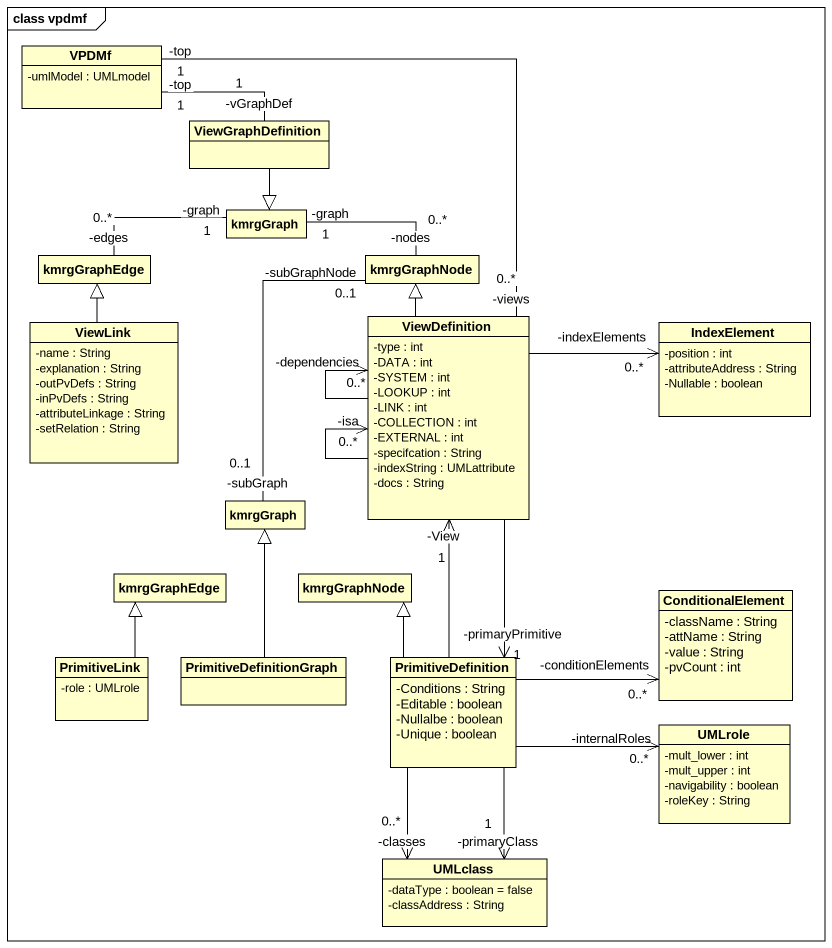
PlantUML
@startuml
mainframe class vpdmf
hide circle
hide empty members
skinparam classAttributeIconSize 0
class VPDMf {
  -umlModel : UMLmodel
}
class ViewGraphDefinition
class kmrgGraph
class kmrgGraphEdge
class kmrgGraphNode
class ViewLink {
  -name : String
  -explanation : String
  -outPvDefs : String
  -inPvDefs : String
  -attributeLinkage : String
  -setRelation : String
}
class ViewDefinition {
  -type : int
  -DATA : int
  -SYSTEM : int
  -LOOKUP : int
  -LINK : int
  -COLLECTION : int
  -EXTERNAL : int
  -specifcation : String
  -indexString : UMLattribute
  -docs : String
}
class IndexElement {
  -position : int
  -attributeAddress : String
  -Nullable : boolean
}
class "kmrgGraph" as kmrgGraph_2
class "kmrgGraphEdge" as kmrgGraphEdge_2
class "kmrgGraphNode" as kmrgGraphNode_2
class ConditionalElement {
  -className : String
  -attName : String
  -value : String
  -pvCount : int
}
class PrimitiveLink {
  -role : UMLrole
}
class PrimitiveDefinitionGraph
class PrimitiveDefinition {
  -Conditions : String
  -Editable : boolean
  -Nullalbe : boolean
  -Unique : boolean
}
class UMLrole {
  -mult_lower : int
  -mult_upper : int
  -navigability : boolean
  -roleKey : String
}
class UMLclass {
  -dataType : boolean = false
  -classAddress : String
}
VPDMf "-top\n1" -- "-views\n0..*" ViewDefinition
ViewGraphDefinition "-vGraphDef\n1" -left- "-top\n1" VPDMf
ViewGraphDefinition --|> kmrgGraph
kmrgGraph "-graph\n1" -left- "-edges\n0..*" kmrgGraphEdge
kmrgGraph "-graph\n1" -right- "-nodes\n0..*" kmrgGraphNode
ViewLink -up-|> kmrgGraphEdge
ViewDefinition -up-|> kmrgGraphNode
ViewDefinition --> "-dependencies\n0..*" ViewDefinition
ViewDefinition --> "-isa\n0..*" ViewDefinition
ViewDefinition -right-> "-indexElements\n0..*" IndexElement
ViewDefinition --> "-primaryPrimitive\n1" PrimitiveDefinition
kmrgGraph_2 "-subGraph\n0..1" -up- "-subGraphNode\n0..1" kmrgGraphNode
PrimitiveLink -up-|> kmrgGraphEdge_2
PrimitiveDefinitionGraph -up-|> kmrgGraph_2
PrimitiveDefinition -up-> "-View\n1" ViewDefinition
PrimitiveDefinition -up-|> kmrgGraphNode_2
PrimitiveDefinition -right-> "-conditionElements\n0..*" ConditionalElement
PrimitiveDefinition -right-> "-internalRoles\n0..*" UMLrole
PrimitiveDefinition --> "-classes\n0..*" UMLclass
UMLclass "-primaryClass\n1" <-up- PrimitiveDefinition
@enduml
